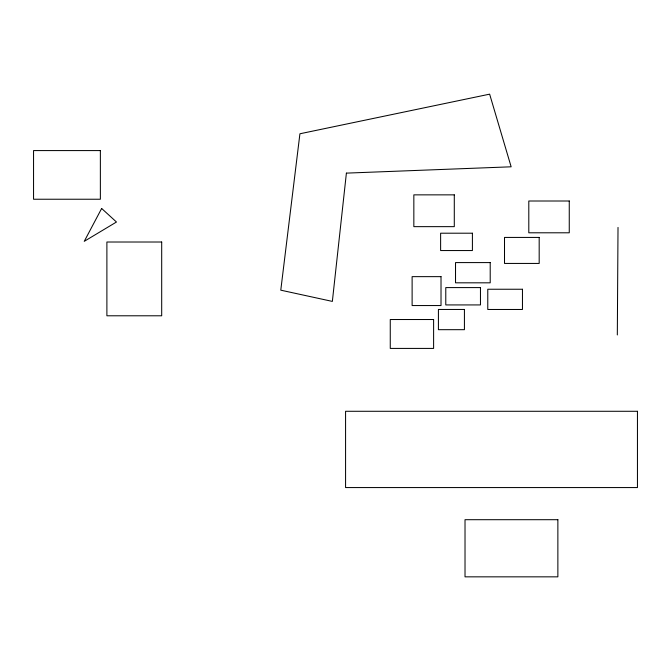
<?xml version="1.0" encoding="UTF-8"?>
<svg xmlns="http://www.w3.org/2000/svg" width="671" height="671" viewBox="0 0 671 671"><rect width="100%" height="100%" fill="white"/><g stroke="black" fill="none" stroke-linecap="round" stroke-linejoin="round"><path stroke-width="1.01" d="M617.32 334.955L618.016 227.427M346.395 173.126L332.355 301.405L280.78 290.174L299.92 133.772L489.637 94.158L511.143 166.802L346.395 173.126M101.648 208.471L84.252 241.334L116.469 222.017L101.648 208.471M100.365 150.581L33.55 150.581L33.55 199.237L100.365 199.237L100.365 150.581M454.292 194.858L413.839 194.858L413.839 226.647L454.292 226.647L454.292 194.858M569.26 201.006L528.798 201.006L528.798 232.795L569.26 232.795L569.26 201.006M472.409 233.206L440.621 233.206L440.621 250.551L472.409 250.551L472.409 233.206M539.182 237.425L504.508 237.425L504.508 263.435L539.182 263.435L539.182 237.425M161.694 242.013L106.89 242.013L106.89 315.789L161.694 315.789L161.694 242.013M490.207 262.587L455.525 262.587L455.525 282.818L490.207 282.818L490.207 262.587M441.015 276.645L412.12 276.645L412.12 305.548L441.015 305.548L441.015 276.645M480.461 287.591L445.779 287.591L445.779 304.928L480.461 304.928L480.461 287.591M522.457 289.243L487.775 289.243L487.775 309.474L522.457 309.474L522.457 289.243M464.424 309.457L438.415 309.457L438.415 329.679L464.424 329.679L464.424 309.457M433.609 319.522L390.262 319.522L390.262 348.417L433.609 348.417L433.609 319.522M637.45 411.281L345.573 411.281L345.573 487.565L637.45 487.565L637.45 411.281M557.869 519.698L465.02 519.698L465.02 576.842L557.869 576.842L557.869 519.698"/></g></svg>
